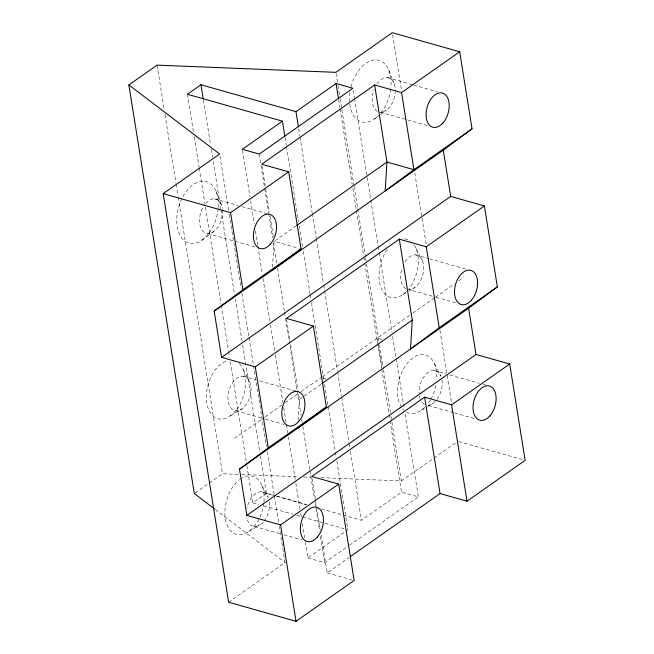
<?xml version="1.0" encoding="UTF-8"?>
<svg xmlns="http://www.w3.org/2000/svg" width="654" height="654" viewBox="0 0 654 654"><rect width="100%" height="100%" fill="white"/><g stroke="black" fill="none" stroke-linecap="round" stroke-linejoin="round"><path stroke-width="0.49" stroke-dasharray="3.27 2.45" d="M272.481 267.273L274.091 241.334L299.123 248.422M298.11 420.334L299.409 399.381L298.608 394.387M202.021 240.116L213.523 231.59M374.709 118.824L380.072 114.842M380.841 114.278L386.212 110.297M274.933 240.754L295.829 226.071M234.549 438.303L264.429 417.309M265.262 416.729L281.866 405.063M285.185 402.733L300.129 392.237M300.963 391.656L320.885 377.66M322.545 376.491L412.192 313.528M413.017 312.947L434.608 297.783M435.433 297.202L454.53 283.787M458.683 280.868L463.661 277.37M299.409 399.381L320.983 384.225M195.137 492.961L208.413 483.633M209.247 483.053L222.523 473.725L240.811 474.461M246.877 465.55L252.861 502.885L266.407 493.369L275.22 495.863M228.638 602.236L285.07 562.595L278.767 523.249M321.065 477.706L401.319 480.943L456.091 442.472M305.222 541.765L307.813 557.911L347.879 529.765L336.892 461.16M321.261 508.886L361.425 520.249L401.491 492.11L418.339 496.876L404.924 413.14M307.813 557.911L324.654 562.677L348.696 545.788M349.53 545.207L418.339 496.876M321.081 534.702L327.196 572.847L348.934 557.576M402.864 294.594L407.9 291.602M408.734 291.104L414.611 287.621M230.175 415.887L241.931 408.913M421.389 410.238L426.416 407.246M427.258 406.747L433.136 403.256M248.7 531.53L260.447 524.549M241.825 474.502L298.714 476.799M303.791 477.003L310.903 477.289M387.242 77.564L412.731 84.775M413.712 85.053L437.232 91.707M427.283 125.511L380.236 112.194A17.748 10.905 -74.2 0 0 395.237 92.1M415.642 254.88L428.386 258.485M429.367 258.763L465.632 269.023M214.561 198.857L238.089 205.511M242.005 206.623L267.494 213.833M432.163 296.172L408.636 289.518A17.748 10.905 -74.2 0 0 423.49 264.674A17.748 10.905 -74.2 0 0 404.818 262.066M436.079 297.284L455.683 302.827M207.555 233.486L255.583 247.081M382.132 339.377L377.317 338.02L378.118 342.99M434.166 370.524L445.93 373.851M449.854 374.963L479.259 383.277M483.175 384.388L487.099 385.5M453.623 412.641L427.16 405.161A17.748 10.905 -74.2 0 0 435.294 401.417M454.604 412.919L475.188 418.748M322.814 378.2L326.665 379.287M242.961 376.173L255.706 379.778M259.622 380.89L295.894 391.149M458.724 441.581L523.184 459.819M235.955 410.81L264.38 418.846M265.361 419.124L283.983 424.397M261.486 491.816L276.184 495.977M277.165 496.255L306.571 504.569M276.201 496.141L306.562 504.733M252.861 502.885L258.739 504.545M263.636 505.934L293.025 514.248M296.941 515.352L301.837 516.742M302.818 517.02L343.955 528.661M254.48 526.454L279.961 533.664M283.885 534.768L302.508 540.041M327.196 572.847L354.149 580.474M215.379 509.572L285.07 562.595M416.108 248.585L422.402 260.554M434.632 364.229L440.927 376.189A17.748 10.905 -74.2 0 0 427.61 372.854A17.748 10.905 -74.2 0 0 419.132 393.258M243.427 369.878L249.722 381.846M261.952 485.521L268.246 497.481A17.748 10.905 -74.2 0 0 257.006 492.814A17.748 10.905 -74.2 0 0 246.975 508.289M388.738 70.101L394.002 83.23M216.049 191.393L221.322 204.522M392.629 34.719L401.679 91.217M414.767 172.934L426.236 244.571M439.979 330.327L451.612 402.962M353.209 90.293L354.345 97.356M354.501 98.362L370.663 199.249M370.826 200.263L378.094 245.659M378.257 246.672L379.067 251.716M379.23 252.722L391.991 332.428M392.637 336.458L396.038 357.648M396.193 358.662L404.278 409.102M336.033 73.346L337.807 84.448M337.971 85.453L339.908 97.56M340.072 98.566L341.69 108.662M341.854 109.668L353.969 185.335M354.133 186.341L365.447 256.965M365.602 257.978L366.412 263.022M366.575 264.028L379.345 343.734M379.5 344.74L383.383 368.954M383.546 369.96L390.332 412.339M390.978 416.369L401.319 480.943M378.274 343.988L381.936 366.869M338.625 99.653L339.916 107.722M340.08 108.728L352.204 184.395M352.849 188.434L356.242 209.615M356.405 210.629L363.673 256.025M363.837 257.038L364.646 262.082M364.801 263.088L381.609 368.014M381.772 369.028L388.885 413.418M389.048 414.423L389.849 419.467M390.013 420.481L401.491 492.11M298.723 128.805L299.851 135.86M300.014 136.874L312.13 212.542M312.293 213.547L316.176 237.762M316.332 238.767L323.607 284.171M323.771 285.177L337.505 370.932M337.668 371.946L341.543 396.161M341.707 397.166L348.974 442.57M349.138 443.576L349.784 447.614M350.43 451.644L361.425 520.249M285.013 137.307L286.305 145.376M286.468 146.382L298.592 222.049M299.238 226.088L302.63 247.277M303.276 251.308L310.061 293.687M310.225 294.692L310.871 298.731M311.517 302.761L323.959 380.448M324.605 384.487L327.997 405.668M328.161 406.682L335.273 451.072M335.437 452.077L336.246 457.121M262.066 166.247L265.598 188.27M265.753 189.276L269.448 212.305M270.086 216.311L273.29 236.331M286.607 319.43L289.967 340.423M290.605 344.421L297.971 390.389M312.081 478.483L315.293 498.561M315.457 499.566L316.422 505.591M316.585 506.597L320.28 529.683M259.213 154.074L264.543 187.363M264.707 188.377L268.581 212.591M268.745 213.596L272.62 237.811M273.429 242.855L276.822 264.044M277.468 268.075L284.416 311.459M284.58 312.473L297.022 390.152M297.186 391.166L301.061 415.38M301.707 419.41L302.197 422.443M302.843 426.473L309.792 469.858M309.955 470.864L310.601 474.902M310.756 475.908L314.476 499.116M315.122 503.155L319.651 531.4M320.452 536.444L324.654 562.677M242.528 150.314L249.959 196.723M250.605 200.762L254.324 223.962M255.452 231.026L257.717 245.152M257.872 246.157L262.401 274.41M263.047 278.449L269.832 320.82M270.478 324.858L274.68 351.084M275.326 355.122L282.92 402.537M283.73 407.581L286.321 423.727M286.477 424.732L287.768 432.809M288.422 436.839L295.207 479.219M295.853 483.249L300.055 509.482M300.701 513.521L301.347 517.551M302.32 523.609L304.576 537.735M219.94 156.012L228.671 210.49M229.317 214.528L241.113 288.177M241.923 293.221L248.872 336.606M249.035 337.611L253.392 364.85M253.556 365.864L266.48 446.576M267.29 451.62L274.239 494.996M274.402 496.01L278.604 522.244M203.378 99.898L210.49 144.289M211.299 149.333L212.591 157.41M213.237 161.44L220.831 208.863M220.995 209.869L234.565 294.619M235.211 298.649L242.005 341.028M242.65 345.059L259.777 452.004M260.423 456.042L266.407 493.369M187.412 94.282L193.551 132.615M194.197 136.653L199.045 166.917M199.208 167.931L204.865 203.239M205.511 207.277L221.027 304.126M221.183 305.14L228.459 350.536M228.622 351.55L229.587 357.599M230.233 361.637L246.231 461.52M157.074 65.122L164.187 109.512M164.996 114.556L175.983 183.161M176.147 184.175L178.084 196.282M178.248 197.287L222.523 473.725M239.29 363.608A30.182 18.541 -74.2 0 1 235.996 410.32A30.182 18.541 -74.2 0 1 206.926 403.91A30.182 18.541 -74.2 0 1 226.889 360.869M240.304 479.104A30.182 18.541 -74.2 0 1 263.938 501.937M263.84 502.901A30.182 18.541 -74.2 0 1 243.836 534.048A30.182 18.541 -74.2 0 1 224.976 515.941A30.182 18.541 -74.2 0 1 239.593 479.627M404.622 238.947A30.182 18.541 -74.2 0 1 410.663 241.212M414.276 245.087A30.182 18.541 -74.2 0 1 408.799 288.88M406.363 291.627A30.182 18.541 -74.2 0 1 381.323 288.439A30.182 18.541 -74.2 0 1 387.977 248.594M401.572 407.319A30.182 18.541 -74.2 0 1 411.946 358.588A30.182 18.541 -74.2 0 1 436.709 379.68M435.899 385.459A30.182 18.541 -74.2 0 1 431.329 398.343M430.414 399.986A30.182 18.541 -74.2 0 1 427.324 404.524M424.887 407.27A30.182 18.541 -74.2 0 1 406.592 412.094M403.878 410.099A30.182 18.541 -74.2 0 1 402.668 408.807M269.383 502.019A17.748 10.905 -74.2 0 1 264.33 520.69M263.284 521.974A17.748 10.905 -74.2 0 1 246.697 517.061M405.905 288.708A17.748 10.905 -74.2 0 1 402.104 267.764M441.949 379.909A17.748 10.905 -74.2 0 1 435.973 400.681M424.43 404.352A17.748 10.905 -74.2 0 1 420.399 399.488M420.081 398.629A17.748 10.905 -74.2 0 1 419.377 395.768M218.191 208.438A31.956 19.628 -74.2 0 1 185.041 241.252A31.956 19.628 -74.2 0 1 189.292 187.878A31.956 19.628 -74.2 0 1 218.264 207.539M205.748 203.329A17.748 10.905 -74.2 0 1 222.344 208.242M222.54 209.901A17.748 10.905 -74.2 0 1 214.111 231.156A17.748 10.905 -74.2 0 1 200.533 227.134A17.748 10.905 -74.2 0 1 204.71 204.62M351.067 86.843A31.956 19.628 -74.2 0 1 375.985 59.866A31.956 19.628 -74.2 0 1 390.781 88.053M390.675 88.96A31.956 19.628 -74.2 0 1 380.407 113.485M379.811 114.18A31.956 19.628 -74.2 0 1 349.612 102.555M349.538 101.591A31.956 19.628 -74.2 0 1 349.972 92.263M376.892 84.023A17.748 10.905 -74.2 0 1 389.187 78.006A17.748 10.905 -74.2 0 1 395.278 91.217M377.505 111.384A17.748 10.905 -74.2 0 1 374.014 89.582M244.768 406.33A17.748 10.905 -74.2 0 0 245.691 376.982A17.748 10.905 -74.2 0 0 227.919 397.158A17.748 10.905 -74.2 0 0 244.768 406.33"/><path stroke-width="0.98" d="M484.393 205.953L426.261 246.787L399.308 239.16L412.273 320.108L410.475 349.04L439.226 327.736L497.359 286.91L484.393 205.953L450.696 196.421L221.575 357.354L214.169 311.1L242.928 289.796L301.053 248.961L288.7 171.871L261.747 164.244L374.611 84.971L401.564 92.59L459.688 51.764L472.041 128.863L443.289 150.167L214.169 311.1M272.293 270.266L301.053 248.961M459.688 51.764L392.302 32.7L335.87 72.341L157.074 65.122L128.863 84.938L219.621 153.992L163.189 193.633L228.638 602.236L296.025 621.3L354.149 580.474L338.715 484.107L280.591 524.933L246.893 515.401L239.487 469.139L268.238 447.835L326.362 407.009L313.397 326.06L286.444 318.433L399.308 239.16M297.611 428.313L326.362 407.009M239.487 469.139L468.599 308.214L497.359 286.91M282.43 121.162L242.364 149.308L259.213 154.074L352.89 88.274L336.042 83.508L295.976 111.654L200.958 84.767L187.412 94.282L282.43 121.162L284.85 136.294M163.189 193.633L230.576 212.697L288.7 171.871M296.671 225.483L386.964 162.061L413.917 169.688L472.041 128.863M221.575 357.354L255.273 366.886L313.397 326.06M321.817 383.645L412.273 320.108M246.893 515.401L476.006 354.468L509.703 364L525.137 460.367L467.013 501.193L440.06 493.574L350.601 556.407M509.703 364L451.579 404.826L424.626 397.199L311.762 476.48L338.715 484.107M214.569 508.959L194.312 493.541L128.863 84.938M443.289 150.167L450.696 196.421M468.599 308.214L476.006 354.468M401.564 92.59L413.917 169.688L385.157 190.993L386.964 162.061L374.611 84.971M426.261 246.787L439.226 327.736M451.579 404.826L467.013 501.193M424.626 397.199L440.06 493.574M336.042 83.508L338.461 98.64M295.976 111.654L298.396 126.786M230.576 212.697L242.928 289.796M255.273 366.886L268.238 447.835M280.591 524.933L296.025 621.3M200.958 84.767L203.214 98.893M298.674 421.585A17.748 10.905 -74.2 0 0 299.606 392.237A17.748 10.905 -74.2 0 0 281.825 412.412A17.748 10.905 -74.2 0 0 298.674 421.585M317.198 537.228A17.748 10.905 -74.2 0 0 318.122 507.88A17.748 10.905 -74.2 0 0 300.349 528.056A17.748 10.905 -74.2 0 0 317.198 537.228M471.362 300.292A17.748 10.905 -74.2 0 0 472.286 270.944A17.748 10.905 -74.2 0 0 454.514 291.12A17.748 10.905 -74.2 0 0 471.362 300.292M489.879 415.936A17.748 10.905 -74.2 0 0 490.811 386.588A17.748 10.905 -74.2 0 0 473.03 406.763A17.748 10.905 -74.2 0 0 489.879 415.936M270.274 244.269A17.748 10.905 -74.2 0 0 271.197 214.921A17.748 10.905 -74.2 0 0 253.425 235.088A17.748 10.905 -74.2 0 0 270.274 244.269M442.954 122.977A17.748 10.905 -74.2 0 0 443.886 93.628A17.748 10.905 -74.2 0 0 426.106 113.796A17.748 10.905 -74.2 0 0 442.954 122.977"/></g></svg>
